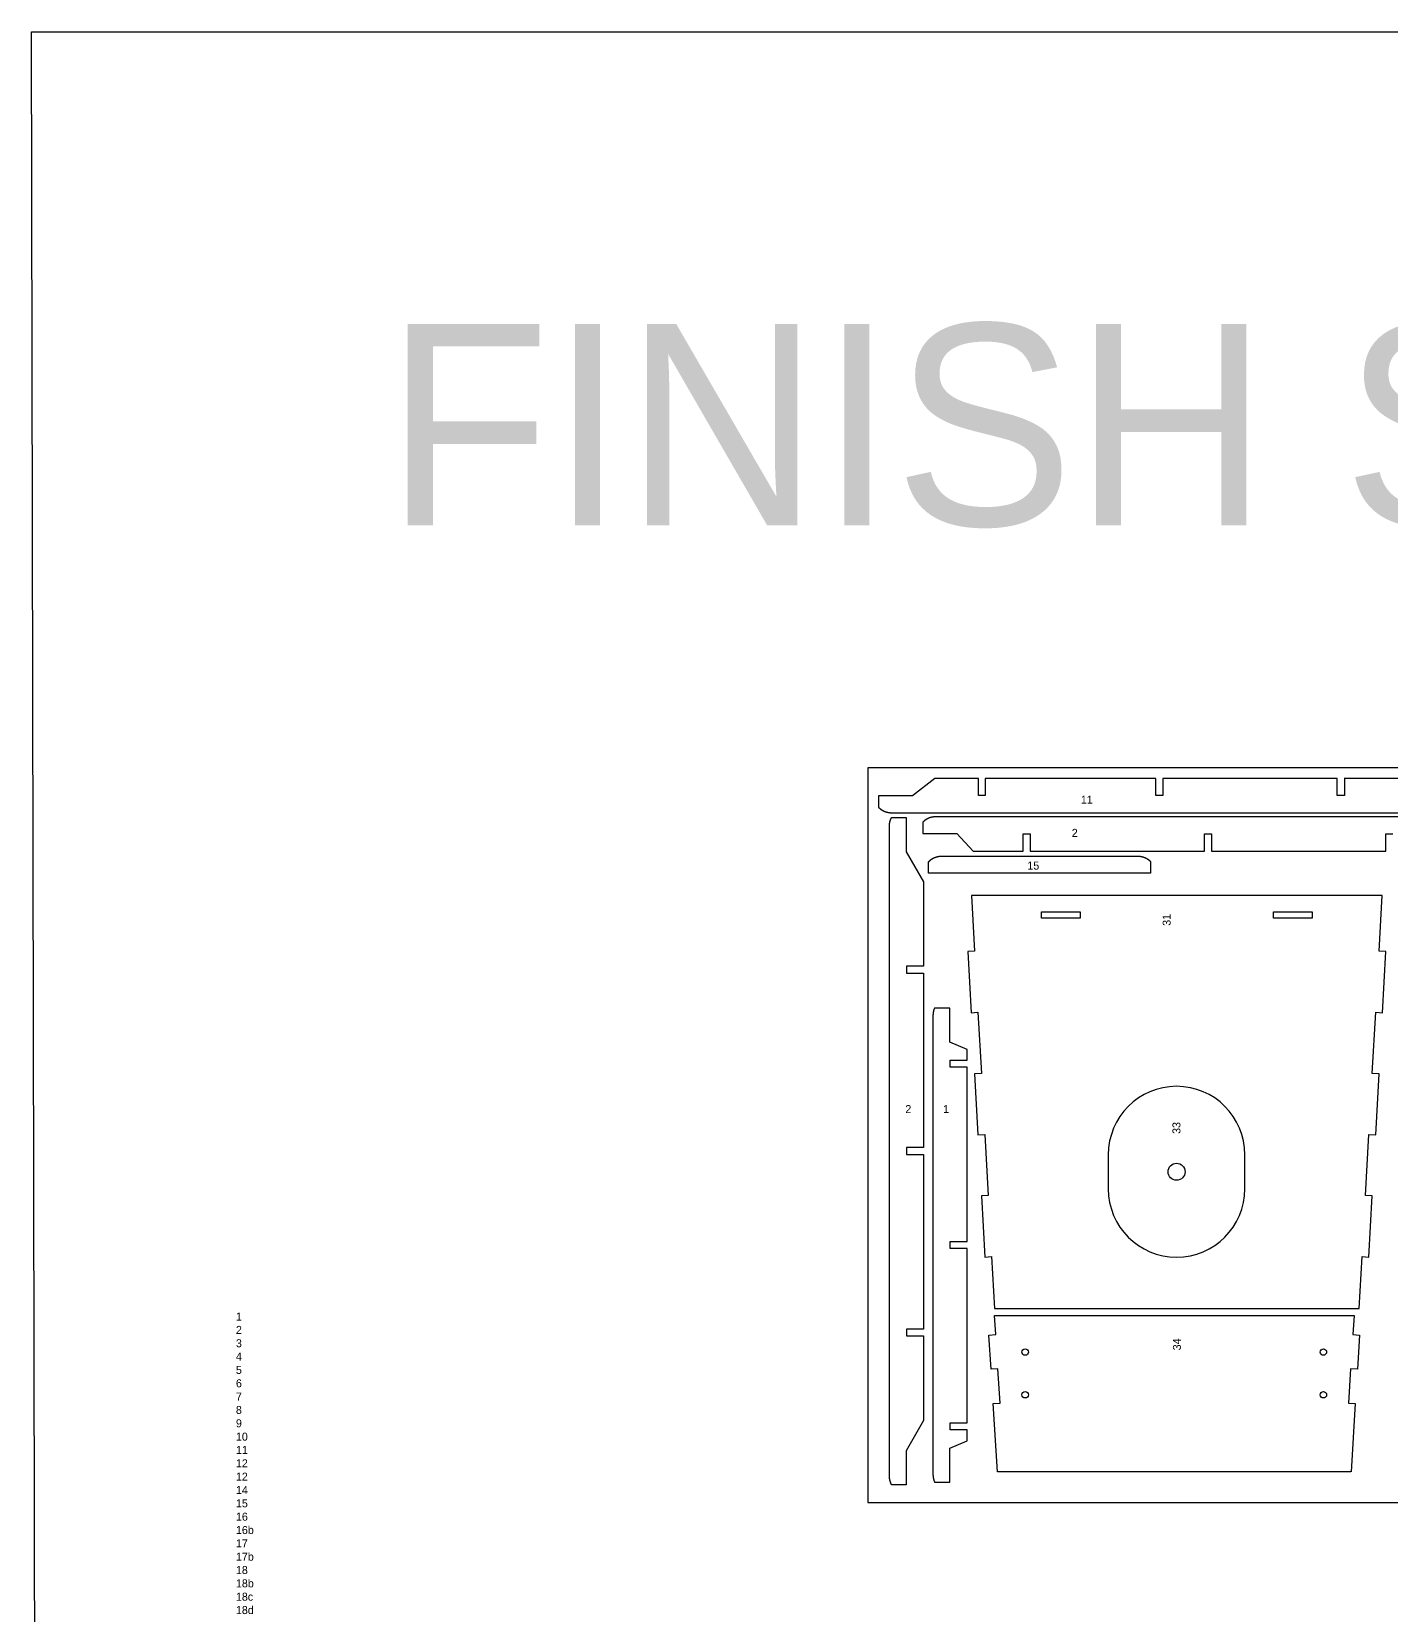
# Model space of a CAD drawing. Header units: inches. Extents: x -955 to -701, y -2062 to -1714.
# Drawn here: x -954.6 to -875, y -1806.4 to -1713.7 of the extents above; entities that cross this region are included whole.
import ezdxf

# ---------------------------------------------------------------- set-up
doc = ezdxf.new("R2010")
doc.units = ezdxf.units.IN
doc.header["$LTSCALE"] = 0.1
doc.header["$MEASUREMENT"] = 0
doc.layers.add('cockpit', color=1, linetype='Continuous', lineweight=20)
doc.layers.add('pic', color=1, linetype='Continuous')

msp = doc.modelspace()

# ---------------------------------------------------------------- linework, layer by layer
at = {"color": 7, "linetype": 'Continuous', "lineweight": 25}
for points in [[(-877.75282, -1757.41386), (-877.75282, -1758.41386), (-878.18246, -1758.41386), (-878.18246, -1757.41386), (-888.3967, -1757.41386), (-888.3967, -1758.41386), (-888.7967, -1758.41386), (-888.7967, -1757.41386), (-898.7967, -1757.41386), (-898.7967, -1758.41386), (-899.1967, -1758.41386), (-899.1967, -1757.41386), (-899.42779, -1757.41386), (-899.65889, -1757.41386), (-899.88998, -1757.41386), (-900.12108, -1757.41386), (-900.35217, -1757.41386), (-900.58327, -1757.41386), (-900.81437, -1757.41386), (-901.04546, -1757.41386), (-901.27656, -1757.41386), (-901.50765, -1757.41386), (-901.73875, -1757.41386), (-903.05103, -1758.43389), (-905.05103, -1758.43389), (-905.05103, -1759.08226), (-905.04877, -1759.08474), (-905.0465, -1759.08721), (-905.04422, -1759.08966), (-905.04193, -1759.09212), (-905.03964, -1759.09456), (-905.03733, -1759.097), (-905.03502, -1759.09943), (-905.03269, -1759.10185), (-905.03036, -1759.10426), (-905.02802, -1759.10667), (-905.02567, -1759.10907), (-905.02331, -1759.11146), (-905.02094, -1759.11384), (-905.01856, -1759.11621), (-905.01617, -1759.11858), (-905.01378, -1759.12094), (-905.01138, -1759.12329), (-905.00896, -1759.12564), (-905.00654, -1759.12797), (-905.00411, -1759.1303), (-905.00168, -1759.13262), (-904.99923, -1759.13493), (-904.99678, -1759.13723), (-904.99431, -1759.13953), (-904.99184, -1759.14182), (-904.98936, -1759.1441), (-904.98688, -1759.14637), (-904.98438, -1759.14863), (-904.98188, -1759.15088), (-904.97937, -1759.15313), (-904.97685, -1759.15537), (-904.97432, -1759.1576), (-904.97178, -1759.15982), (-904.96924, -1759.16203), (-904.96669, -1759.16424), (-904.96413, -1759.16643), (-904.96157, -1759.16862), (-904.95899, -1759.1708), (-904.95641, -1759.17297), (-904.95382, -1759.17513), (-904.95123, -1759.17729), (-904.94862, -1759.17943), (-904.94601, -1759.18157), (-904.94339, -1759.18369), (-904.94077, -1759.18581), (-904.93813, -1759.18792), (-904.93549, -1759.19002), (-904.93285, -1759.19212), (-904.93019, -1759.1942), (-904.92753, -1759.19627), (-904.92486, -1759.19834), (-904.92219, -1759.2004), (-904.91951, -1759.20245), (-904.91682, -1759.20448), (-904.91412, -1759.20651), (-904.91142, -1759.20853), (-904.90871, -1759.21055), (-904.906, -1759.21255), (-904.90327, -1759.21454), (-904.90054, -1759.21653), (-904.89781, -1759.2185), (-904.89507, -1759.22047), (-904.89232, -1759.22243), (-904.88957, -1759.22437), (-904.88681, -1759.22631), (-904.88404, -1759.22824), (-904.88127, -1759.23016), (-904.87849, -1759.23207), (-904.8757, -1759.23397), (-904.87291, -1759.23586), (-904.87011, -1759.23774), (-904.86731, -1759.23961), (-904.8645, -1759.24148), (-904.86169, -1759.24333), (-904.85887, -1759.24517), (-904.85604, -1759.24701), (-904.85321, -1759.24883), (-904.85037, -1759.25064), (-904.84753, -1759.25245), (-904.84468, -1759.25424), (-904.84183, -1759.25603), (-904.83897, -1759.2578), (-904.8361, -1759.25957), (-904.83323, -1759.26132), (-904.83036, -1759.26307), (-904.82748, -1759.26481), (-904.82459, -1759.26653), (-904.8217, -1759.26825), (-904.8188, -1759.26995), (-904.8159, -1759.27165), (-904.813, -1759.27333), (-904.81009, -1759.27501), (-904.80717, -1759.27667), (-904.80425, -1759.27833), (-904.80133, -1759.27997), (-904.7984, -1759.28161), (-904.79546, -1759.28323), (-904.79252, -1759.28485), (-904.78958, -1759.28645), (-904.78663, -1759.28804), (-904.78368, -1759.28963), (-904.78071, -1759.2912), (-904.77775, -1759.29277), (-904.77477, -1759.29432), (-904.77179, -1759.29587), (-904.76881, -1759.2974), (-904.76582, -1759.29893), (-904.76282, -1759.30045), (-904.75982, -1759.30195), (-904.75681, -1759.30345), (-904.7538, -1759.30494), (-904.75078, -1759.30642), (-904.74776, -1759.30789), (-904.74473, -1759.30935), (-904.74169, -1759.3108), (-904.73865, -1759.31224), (-904.73561, -1759.31367), (-904.73256, -1759.31509), (-904.7295, -1759.3165), (-904.72644, -1759.3179), (-904.72337, -1759.31929), (-904.7203, -1759.32067), (-904.71723, -1759.32205), (-904.71415, -1759.32341), (-904.71106, -1759.32476), (-904.70797, -1759.3261), (-904.70488, -1759.32744), (-904.70178, -1759.32876), (-904.69867, -1759.33007), (-904.69556, -1759.33137), (-904.69245, -1759.33267), (-904.68933, -1759.33395), (-904.68621, -1759.33522), (-904.68308, -1759.33649), (-904.67995, -1759.33774), (-904.67682, -1759.33899), (-904.67368, -1759.34022), (-904.67053, -1759.34144), (-904.66739, -1759.34266), (-904.66423, -1759.34386), (-904.66108, -1759.34506), (-904.65792, -1759.34624), (-904.65476, -1759.34741), (-904.65159, -1759.34858), (-904.64842, -1759.34973), (-904.64524, -1759.35088), (-904.64206, -1759.35201), (-904.63888, -1759.35313), (-904.63569, -1759.35425), (-904.6325, -1759.35535), (-904.62931, -1759.35645), (-904.62611, -1759.35753), (-904.62291, -1759.3586), (-904.61971, -1759.35967), (-904.6165, -1759.36072), (-904.61329, -1759.36176), (-904.61008, -1759.3628), (-904.60686, -1759.36382), (-904.60364, -1759.36483), (-904.60042, -1759.36583), (-904.59719, -1759.36683), (-904.59397, -1759.36781), (-904.59073, -1759.36878), (-904.5875, -1759.36974), (-904.58426, -1759.37069), (-904.58102, -1759.37164), (-904.57778, -1759.37257), (-904.57453, -1759.37349), (-904.57128, -1759.3744), (-904.56803, -1759.3753), (-904.56478, -1759.37619), (-904.56153, -1759.37707), (-904.55827, -1759.37794), (-904.55501, -1759.3788), (-904.55174, -1759.37964), (-904.54848, -1759.38048), (-904.54521, -1759.38131), (-904.54194, -1759.38213), (-904.53867, -1759.38293), (-904.5354, -1759.38373), (-904.53212, -1759.38452), (-904.52884, -1759.38529), (-904.52556, -1759.38606), (-904.52228, -1759.38681), (-904.519, -1759.38756), (-904.51571, -1759.38829), (-904.51243, -1759.38902), (-904.50914, -1759.38973), (-904.50585, -1759.39043), (-904.50256, -1759.39112), (-904.49927, -1759.3918), (-904.49597, -1759.39247), (-904.49268, -1759.39314), (-904.48938, -1759.39378), (-904.48608, -1759.39442), (-904.48278, -1759.39505), (-904.47948, -1759.39567), (-904.47618, -1759.39628), (-904.47287, -1759.39687), (-904.46957, -1759.39746), (-904.46626, -1759.39804), (-904.46295, -1759.3986), (-904.45962, -1759.39916), (-904.45627, -1759.39971), (-904.45293, -1759.40025), (-904.44959, -1759.40078), (-904.44624, -1759.4013), (-904.44289, -1759.4018), (-904.43954, -1759.4023), (-904.43619, -1759.40279), (-904.43283, -1759.40326), (-904.42948, -1759.40373), (-904.42612, -1759.40418), (-904.42276, -1759.40463), (-904.4194, -1759.40506), (-904.41604, -1759.40549), (-904.41267, -1759.4059), (-904.40931, -1759.4063), (-904.40594, -1759.40669), (-904.40257, -1759.40708), (-904.3992, -1759.40745), (-904.39583, -1759.40781), (-904.39246, -1759.40816), (-904.38908, -1759.4085), (-904.38571, -1759.40883), (-904.38233, -1759.40915), (-904.37896, -1759.40946), (-904.37558, -1759.40975), (-904.3722, -1759.41004), (-904.36882, -1759.41032), (-904.36544, -1759.41059), (-904.36206, -1759.41084), (-904.35868, -1759.41109), (-904.35529, -1759.41132), (-904.35191, -1759.41155), (-904.34853, -1759.41176), (-904.34514, -1759.41197), (-904.34176, -1759.41216), (-904.33837, -1759.41235), (-904.33499, -1759.41252), (-904.3316, -1759.41268), (-904.32821, -1759.41283), (-904.32483, -1759.41297), (-904.32144, -1759.4131), (-904.31805, -1759.41323), (-904.31467, -1759.41334), (-904.31128, -1759.41343), (-904.30789, -1759.41352), (-904.30451, -1759.4136), (-904.30112, -1759.41367), (-904.29773, -1759.41373), (-904.29435, -1759.41377), (-904.29096, -1759.41381), (-904.28757, -1759.41384), (-904.28419, -1759.41385), (-904.2808, -1759.41386), (-851.68413, -1759.41386)], [(-867.56821, -1757.41386), (-877.78246, -1757.41386)], [(-869.81188, -1759.65537), (-901.6891, -1759.65537), (-901.69245, -1759.65537), (-901.69579, -1759.65539), (-901.69914, -1759.65541), (-901.70249, -1759.65545), (-901.70584, -1759.65549), (-901.70919, -1759.65554), (-901.71254, -1759.65561), (-901.7159, -1759.65568), (-901.71925, -1759.65577), (-901.7226, -1759.65586), (-901.72595, -1759.65596), (-901.7293, -1759.65608), (-901.73265, -1759.6562), (-901.736, -1759.65633), (-901.73935, -1759.65648), (-901.7427, -1759.65663), (-901.74605, -1759.65679), (-901.74939, -1759.65696), (-901.75274, -1759.65715), (-901.75609, -1759.65734), (-901.75944, -1759.65754), (-901.76278, -1759.65775), (-901.76613, -1759.65797), (-901.76948, -1759.65821), (-901.77282, -1759.65845), (-901.77617, -1759.6587), (-901.77951, -1759.65896), (-901.78285, -1759.65923), (-901.78619, -1759.65951), (-901.78953, -1759.65981), (-901.79287, -1759.66011), (-901.79621, -1759.66042), (-901.79955, -1759.66074), (-901.80289, -1759.66107), (-901.80622, -1759.66141), (-901.80956, -1759.66176), (-901.81289, -1759.66212), (-901.81622, -1759.66249), (-901.81956, -1759.66287), (-901.82288, -1759.66326), (-901.82621, -1759.66366), (-901.82954, -1759.66407), (-901.83286, -1759.66449), (-901.83619, -1759.66492), (-901.83951, -1759.66536), (-901.84283, -1759.66581), (-901.84615, -1759.66627), (-901.84947, -1759.66674), (-901.85278, -1759.66722), (-901.8561, -1759.66771), (-901.85941, -1759.66821), (-901.86106, -1759.66846), (-901.86271, -1759.66872), (-901.86599, -1759.66923), (-901.86927, -1759.66976), (-901.87254, -1759.67029), (-901.87582, -1759.67084), (-901.87909, -1759.67139), (-901.88237, -1759.67196), (-901.88564, -1759.67253), (-901.88891, -1759.67312), (-901.89218, -1759.67371), (-901.89545, -1759.67432), (-901.89872, -1759.67493), (-901.90199, -1759.67556), (-901.90526, -1759.67619), (-901.90852, -1759.67684), (-901.91179, -1759.6775), (-901.91505, -1759.67816), (-901.91831, -1759.67884), (-901.92157, -1759.67952), (-901.92482, -1759.68022), (-901.92808, -1759.68092), (-901.93133, -1759.68164), (-901.93459, -1759.68236), (-901.93784, -1759.6831), (-901.94109, -1759.68385), (-901.94433, -1759.6846), (-901.94758, -1759.68537), (-901.95082, -1759.68614), (-901.95406, -1759.68693), (-901.9573, -1759.68772), (-901.96054, -1759.68853), (-901.96377, -1759.68934), (-901.96701, -1759.69017), (-901.97024, -1759.691), (-901.97346, -1759.69185), (-901.97669, -1759.6927), (-901.97991, -1759.69356), (-901.98313, -1759.69444), (-901.98635, -1759.69532), (-901.98957, -1759.69622), (-901.99278, -1759.69712), (-901.99599, -1759.69803), (-901.9992, -1759.69896), (-902.00241, -1759.69989), (-902.00561, -1759.70083), (-902.00881, -1759.70178), (-902.01201, -1759.70275), (-902.0152, -1759.70372), (-902.01839, -1759.7047), (-902.02158, -1759.70569), (-902.02476, -1759.70669), (-902.02794, -1759.70771), (-902.03112, -1759.70873), (-902.0343, -1759.70976), (-902.03747, -1759.7108), (-902.04064, -1759.71185), (-902.04381, -1759.71291), (-902.04697, -1759.71398), (-902.05013, -1759.71506), (-902.05328, -1759.71615), (-902.05643, -1759.71725), (-902.05958, -1759.71835), (-902.06273, -1759.71947), (-902.06587, -1759.7206), (-902.069, -1759.72174), (-902.07214, -1759.72288), (-902.07527, -1759.72404), (-902.07839, -1759.72521), (-902.08151, -1759.72638), (-902.08463, -1759.72757), (-902.08775, -1759.72876), (-902.09086, -1759.72997), (-902.09396, -1759.73118), (-902.09706, -1759.73241), (-902.10016, -1759.73364), (-902.10325, -1759.73488), (-902.10634, -1759.73614), (-902.10943, -1759.7374), (-902.11251, -1759.73867), (-902.11558, -1759.73995), (-902.11865, -1759.74124), (-902.12172, -1759.74255), (-902.12478, -1759.74386), (-902.12784, -1759.74517), (-902.13089, -1759.7465), (-902.13394, -1759.74784), (-902.13698, -1759.74919), (-902.14002, -1759.75055), (-902.14305, -1759.75192), (-902.14608, -1759.75329), (-902.1491, -1759.75468), (-902.15212, -1759.75607), (-902.15514, -1759.75748), (-902.15814, -1759.75889), (-902.16115, -1759.76032), (-902.16415, -1759.76175), (-902.16714, -1759.76319), (-902.17013, -1759.76465), (-902.17311, -1759.76611), (-902.17608, -1759.76758), (-902.17905, -1759.76906), (-902.18202, -1759.77055), (-902.18498, -1759.77205), (-902.18793, -1759.77355), (-902.19088, -1759.77507), (-902.19382, -1759.7766), (-902.19676, -1759.77814), (-902.19969, -1759.77968), (-902.20262, -1759.78124), (-902.20555, -1759.78281), (-902.20847, -1759.78439), (-902.21138, -1759.78597), (-902.2143, -1759.78757), (-902.2172, -1759.78918), (-902.22011, -1759.7908), (-902.22301, -1759.79242), (-902.2259, -1759.79406), (-902.22879, -1759.79571), (-902.23167, -1759.79737), (-902.23455, -1759.79903), (-902.23742, -1759.80071), (-902.24029, -1759.8024), (-902.24316, -1759.80409), (-902.24602, -1759.8058), (-902.24887, -1759.80751), (-902.25172, -1759.80924), (-902.25456, -1759.81097), (-902.2574, -1759.81272), (-902.26023, -1759.81447), (-902.26306, -1759.81623), (-902.26588, -1759.81801), (-902.2687, -1759.81979), (-902.27151, -1759.82158), (-902.27431, -1759.82338), (-902.27711, -1759.82519), (-902.27991, -1759.82701), (-902.2827, -1759.82884), (-902.28548, -1759.83068), (-902.28825, -1759.83253), (-902.29103, -1759.83439), (-902.29379, -1759.83625), (-902.29655, -1759.83813), (-902.2993, -1759.84002), (-902.30205, -1759.84191), (-902.30479, -1759.84381), (-902.30752, -1759.84573), (-902.31025, -1759.84765), (-902.31297, -1759.84958), (-902.31569, -1759.85152), (-902.3184, -1759.85347), (-902.3211, -1759.85542), (-902.3238, -1759.85739), (-902.32649, -1759.85937), (-902.32917, -1759.86135), (-902.33184, -1759.86334), (-902.33451, -1759.86535), (-902.33718, -1759.86736), (-902.33983, -1759.86938), (-902.34248, -1759.87141), (-902.34512, -1759.87344), (-902.34776, -1759.87549), (-902.35039, -1759.87754), (-902.35301, -1759.87961), (-902.35562, -1759.88168), (-902.35823, -1759.88376), (-902.36083, -1759.88585), (-902.36342, -1759.88795), (-902.36601, -1759.89005), (-902.36859, -1759.89217), (-902.37116, -1759.89429), (-902.37372, -1759.89642), (-902.37628, -1759.89857), (-902.37882, -1759.90071), (-902.38136, -1759.90287), (-902.3839, -1759.90504), (-902.38642, -1759.90721), (-902.38894, -1759.90939), (-902.39145, -1759.91158), (-902.39395, -1759.91378), (-902.39644, -1759.91599), (-902.39893, -1759.9182), (-902.40141, -1759.92043), (-902.40388, -1759.92266), (-902.40634, -1759.9249), (-902.40879, -1759.92715), (-902.41124, -1759.9294), (-902.41367, -1759.93167), (-902.4161, -1759.93394), (-902.41852, -1759.93622), (-902.42093, -1759.93851), (-902.42334, -1759.9408), (-902.42573, -1759.94311), (-902.42812, -1759.94542), (-902.43049, -1759.94774), (-902.43286, -1759.95006), (-902.43522, -1759.9524), (-902.43757, -1759.95474), (-902.43992, -1759.95709), (-902.44225, -1759.95945), (-902.44458, -1759.96182), (-902.44689, -1759.96419), (-902.4492, -1759.96657), (-902.4515, -1759.96896), (-902.45378, -1759.97136), (-902.45606, -1759.97376), (-902.45606, -1760.6353), (-900.45606, -1760.6353), (-899.49875, -1761.65537), (-896.56472, -1761.65537), (-896.56472, -1760.65537), (-896.16472, -1760.65537), (-896.16472, -1761.65537), (-885.95048, -1761.65537), (-885.95048, -1760.65537), (-885.55048, -1760.65537), (-885.55048, -1761.65537), (-875.33624, -1761.65537), (-875.33624, -1760.65537), (-874.93624, -1760.65537)], [(-901.76641, -1770.84447), (-901.76787, -1770.84785), (-901.76931, -1770.85124), (-901.77074, -1770.85463), (-901.77216, -1770.85803), (-901.77357, -1770.86143), (-901.77497, -1770.86484), (-901.77635, -1770.86825), (-901.77772, -1770.87168), (-901.77908, -1770.8751), (-901.78043, -1770.87853), (-901.78176, -1770.88197), (-901.78309, -1770.88542), (-901.7844, -1770.88886), (-901.78569, -1770.89232), (-901.78698, -1770.89578), (-901.78825, -1770.89924), (-901.78951, -1770.90271), (-901.79076, -1770.90619), (-901.79199, -1770.90967), (-901.79322, -1770.91315), (-901.79443, -1770.91664), (-901.79563, -1770.92014), (-901.79681, -1770.92364), (-901.79799, -1770.92714), (-901.79915, -1770.93065), (-901.8003, -1770.93416), (-901.80144, -1770.93768), (-901.80256, -1770.9412), (-901.80367, -1770.94473), (-901.80478, -1770.94826), (-901.80586, -1770.95179), (-901.80694, -1770.95533), (-901.808, -1770.95888), (-901.80906, -1770.96242), (-901.81009, -1770.96598), (-901.81112, -1770.96953), (-901.81214, -1770.97309), (-901.81314, -1770.97665), (-901.81413, -1770.98022), (-901.81511, -1770.98379), (-901.81607, -1770.98736), (-901.81703, -1770.99094), (-901.81797, -1770.99452), (-901.8189, -1770.9981), (-901.81982, -1771.00169), (-901.82072, -1771.00528), (-901.82162, -1771.00887), (-901.8225, -1771.01247), (-901.82337, -1771.01606), (-901.82422, -1771.01967), (-901.82507, -1771.02327), (-901.8259, -1771.02688), (-901.82672, -1771.03049), (-901.82753, -1771.0341), (-901.82832, -1771.03772), (-901.82911, -1771.04133), (-901.82988, -1771.04495), (-901.83064, -1771.04858), (-901.83138, -1771.0522), (-901.83212, -1771.05583), (-901.83284, -1771.05946), (-901.83355, -1771.06309), (-901.83425, -1771.06672), (-901.83494, -1771.07036), (-901.83561, -1771.07399), (-901.83628, -1771.07763), (-901.83693, -1771.08127), (-901.83757, -1771.08491), (-901.83819, -1771.08856), (-901.83881, -1771.0922), (-901.83941, -1771.09585), (-901.84, -1771.0995), (-901.84058, -1771.10315), (-901.84114, -1771.1068), (-901.8417, -1771.11045), (-901.84224, -1771.1141), (-901.84277, -1771.11775), (-901.84329, -1771.12141), (-901.8438, -1771.12507), (-901.84429, -1771.12872), (-901.84477, -1771.13238), (-901.84524, -1771.13604), (-901.8457, -1771.1397), (-901.84615, -1771.14335), (-901.84658, -1771.14701), (-901.847, -1771.15067), (-901.84741, -1771.15434), (-901.84781, -1771.158), (-901.8482, -1771.16166), (-901.84857, -1771.16532), (-901.84893, -1771.16898), (-901.84928, -1771.17264), (-901.84962, -1771.1763), (-901.84995, -1771.17996), (-901.85027, -1771.18367), (-901.85057, -1771.18738), (-901.85087, -1771.19109), (-901.85115, -1771.1948), (-901.85142, -1771.19852), (-901.85168, -1771.20223), (-901.85193, -1771.20595), (-901.85217, -1771.20966), (-901.85239, -1771.21338), (-901.8526, -1771.2171), (-901.85281, -1771.22082), (-901.853, -1771.22454), (-901.85317, -1771.22826), (-901.85334, -1771.23198), (-901.8535, -1771.2357), (-901.85364, -1771.23943), (-901.85377, -1771.24315), (-901.85389, -1771.24687), (-901.854, -1771.2506), (-901.8541, -1771.25432), (-901.85418, -1771.25804), (-901.85426, -1771.26177), (-901.85432, -1771.26549), (-901.85437, -1771.26921), (-901.85441, -1771.27294), (-901.85444, -1771.27666), (-901.85446, -1771.28038), (-901.85446, -1771.28411), (-901.85446, -1798.13319), (-901.85445, -1798.13692), (-901.85444, -1798.14064), (-901.85441, -1798.14436), (-901.85437, -1798.14809), (-901.85432, -1798.15181), (-901.85425, -1798.15554), (-901.85418, -1798.15926), (-901.85409, -1798.16298), (-901.854, -1798.16671), (-901.85389, -1798.17043), (-901.85377, -1798.17415), (-901.85364, -1798.17787), (-901.85349, -1798.1816), (-901.85334, -1798.18532), (-901.85317, -1798.18904), (-901.85299, -1798.19276), (-901.8528, -1798.19648), (-901.8526, -1798.2002), (-901.85239, -1798.20392), (-901.85216, -1798.20764), (-901.85193, -1798.21135), (-901.85168, -1798.21507), (-901.85142, -1798.21879), (-901.85115, -1798.2225), (-901.85086, -1798.22621), (-901.85057, -1798.22993), (-901.85026, -1798.23364), (-901.84994, -1798.23734), (-901.84961, -1798.241), (-901.84928, -1798.24466), (-901.84893, -1798.24832), (-901.84856, -1798.25198), (-901.84819, -1798.25564), (-901.8478, -1798.25931), (-901.8474, -1798.26297), (-901.84699, -1798.26663), (-901.84657, -1798.27029), (-901.84614, -1798.27395), (-901.84569, -1798.2776), (-901.84523, -1798.28126), (-901.84476, -1798.28492), (-901.84428, -1798.28858), (-901.84379, -1798.29224), (-901.84328, -1798.29589), (-901.84276, -1798.29955), (-901.84223, -1798.3032), (-901.84169, -1798.30685), (-901.84113, -1798.3105), (-901.84057, -1798.31415), (-901.83999, -1798.3178), (-901.8394, -1798.32145), (-901.8388, -1798.3251), (-901.83818, -1798.32874), (-901.83756, -1798.33239), (-901.83692, -1798.33603), (-901.83627, -1798.33967), (-901.8356, -1798.34331), (-901.83493, -1798.34694), (-901.83424, -1798.35058), (-901.83354, -1798.35421), (-901.83283, -1798.35784), (-901.83211, -1798.36147), (-901.83137, -1798.3651), (-901.83062, -1798.36872), (-901.82986, -1798.37235), (-901.82909, -1798.37597), (-901.82831, -1798.37958), (-901.82751, -1798.3832), (-901.8267, -1798.38681), (-901.82588, -1798.39042), (-901.82505, -1798.39403), (-901.82421, -1798.39763), (-901.82335, -1798.40124), (-901.82248, -1798.40483), (-901.8216, -1798.40843), (-901.82071, -1798.41202), (-901.8198, -1798.41561), (-901.81888, -1798.4192), (-901.81795, -1798.42278), (-901.81701, -1798.42636), (-901.81606, -1798.42994), (-901.81509, -1798.43351), (-901.81411, -1798.43708), (-901.81312, -1798.44065), (-901.81212, -1798.44421), (-901.8111, -1798.44777), (-901.81008, -1798.45132), (-901.80904, -1798.45487), (-901.80799, -1798.45842), (-901.80692, -1798.46196), (-901.80584, -1798.4655), (-901.80476, -1798.46904), (-901.80366, -1798.47257), (-901.80254, -1798.4761), (-901.80142, -1798.47962), (-901.80028, -1798.48314), (-901.79913, -1798.48665), (-901.79797, -1798.49016), (-901.79679, -1798.49366), (-901.79561, -1798.49716), (-901.79441, -1798.50066), (-901.7932, -1798.50415), (-901.79197, -1798.50763), (-901.79074, -1798.51111), (-901.78949, -1798.51458), (-901.78823, -1798.51805), (-901.78696, -1798.52152), (-901.78567, -1798.52498), (-901.78437, -1798.52843), (-901.78306, -1798.53188), (-901.78174, -1798.53533), (-901.78041, -1798.53876), (-901.77906, -1798.5422), (-901.7777, -1798.54562), (-901.77633, -1798.54904), (-901.77495, -1798.55246), (-901.77355, -1798.55587), (-901.77214, -1798.55927), (-901.77072, -1798.56267), (-901.76929, -1798.56606), (-901.76784, -1798.56944), (-901.76638, -1798.57282), (-901.76491, -1798.5762), (-901.76343, -1798.57956), (-901.76193, -1798.58292), (-901.76043, -1798.58628), (-901.75891, -1798.58962), (-901.75737, -1798.59296), (-900.87531, -1798.59296), (-900.87531, -1796.59296), (-899.85446, -1796.16642), (-899.85446, -1795.52286), (-900.85446, -1795.52286), (-900.85446, -1795.12286), (-899.85446, -1795.12286), (-899.85446, -1784.90862), (-900.85446, -1784.90862), (-900.85446, -1784.50862), (-899.85446, -1784.50862), (-899.85446, -1774.29438), (-900.85446, -1774.29438), (-900.85446, -1773.89438), (-899.85446, -1773.89438), (-899.85446, -1773.27083), (-900.87531, -1772.84429), (-900.87531, -1770.84429), (-901.76631, -1770.84429)], [(-877.38866, -1797.97578), (-898.07475, -1797.97578), (-898.32546, -1793.99084), (-897.9263, -1793.96573), (-898.05244, -1791.96071), (-898.4516, -1791.98582), (-898.57774, -1789.9808), (-898.17858, -1789.95568), (-898.24935, -1788.83084), (-877.20235, -1788.83084), (-877.27311, -1789.95568), (-876.87395, -1789.9808), (-877.00009, -1791.98582), (-877.39926, -1791.96071), (-877.5254, -1793.96573), (-877.12624, -1793.99084), (-877.37699, -1797.97651)]]:
    msp.add_lwpolyline(points, dxfattribs=at)
for points in [[(-902.40357, -1790.02859), (-902.40357, -1790.47893), (-902.40357, -1790.92927), (-902.40357, -1791.37962), (-902.40357, -1791.82996), (-902.40357, -1792.2803), (-902.40357, -1792.73065), (-902.40357, -1793.18099), (-902.40357, -1793.63133), (-902.40357, -1794.08168), (-902.40357, -1794.53202), (-902.40357, -1794.98236), (-903.4241, -1796.74997), (-903.4241, -1798.74997), (-904.26733, -1798.74997), (-904.26945, -1798.74628), (-904.27155, -1798.74257), (-904.27364, -1798.73886), (-904.27571, -1798.73513), (-904.27777, -1798.73139), (-904.2798, -1798.72765), (-904.28182, -1798.72389), (-904.28383, -1798.72012), (-904.28582, -1798.71634), (-904.28779, -1798.71256), (-904.28975, -1798.70876), (-904.29169, -1798.70495), (-904.29361, -1798.70114), (-904.29552, -1798.69731), (-904.29741, -1798.69348), (-904.29929, -1798.68964), (-904.30114, -1798.68578), (-904.30299, -1798.68192), (-904.30481, -1798.67805), (-904.30662, -1798.67417), (-904.30841, -1798.67029), (-904.31019, -1798.66639), (-904.31195, -1798.66249), (-904.31369, -1798.65857), (-904.31542, -1798.65465), (-904.31713, -1798.65073), (-904.31882, -1798.64679), (-904.3205, -1798.64285), (-904.32216, -1798.63889), (-904.32381, -1798.63493), (-904.32543, -1798.63097), (-904.32705, -1798.62699), (-904.32864, -1798.62301), (-904.33022, -1798.61903), (-904.33178, -1798.61503), (-904.33332, -1798.61103), (-904.33485, -1798.60702), (-904.33636, -1798.60301), (-904.33786, -1798.59899), (-904.33934, -1798.59496), (-904.3408, -1798.59092), (-904.34224, -1798.58688), (-904.34367, -1798.58284), (-904.34508, -1798.57878), (-904.34647, -1798.57473), (-904.34785, -1798.57066), (-904.34921, -1798.56659), (-904.35056, -1798.56252), (-904.35188, -1798.55844), (-904.35319, -1798.55435), (-904.35449, -1798.55026), (-904.35576, -1798.54617), (-904.35702, -1798.54207), (-904.35826, -1798.53796), (-904.35949, -1798.53386), (-904.3607, -1798.52974), (-904.36189, -1798.52562), (-904.36307, -1798.5215), (-904.36422, -1798.51737), (-904.36536, -1798.51324), (-904.36649, -1798.50911), (-904.3676, -1798.50497), (-904.36869, -1798.50083), (-904.36976, -1798.49668), (-904.37081, -1798.49253), (-904.37185, -1798.48838), (-904.37287, -1798.48422), (-904.37388, -1798.48006), (-904.37487, -1798.4759), (-904.37584, -1798.47173), (-904.37679, -1798.46757), (-904.37773, -1798.46339), (-904.37864, -1798.45922), (-904.37955, -1798.45505), (-904.38043, -1798.45087), (-904.3813, -1798.44669), (-904.38215, -1798.4425), (-904.38298, -1798.43832), (-904.3838, -1798.43413), (-904.38459, -1798.42994), (-904.38537, -1798.42575), (-904.38614, -1798.42156), (-904.38651, -1798.41947), (-904.3867, -1798.41842), (-904.38689, -1798.41736), (-904.38762, -1798.41312), (-904.38834, -1798.40887), (-904.38905, -1798.40463), (-904.38973, -1798.40037), (-904.3904, -1798.39612), (-904.39106, -1798.39186), (-904.39169, -1798.3876), (-904.39231, -1798.38334), (-904.39292, -1798.37907), (-904.3935, -1798.3748), (-904.39407, -1798.37053), (-904.39462, -1798.36625), (-904.39516, -1798.36198), (-904.39568, -1798.3577), (-904.39618, -1798.35341), (-904.39667, -1798.34913), (-904.39714, -1798.34484), (-904.39759, -1798.34056), (-904.39803, -1798.33627), (-904.39845, -1798.33197), (-904.39885, -1798.32768), (-904.39923, -1798.32339), (-904.3996, -1798.31909), (-904.39996, -1798.31479), (-904.40029, -1798.31049), (-904.40061, -1798.30619), (-904.40092, -1798.30189), (-904.4012, -1798.29759), (-904.40147, -1798.29328), (-904.40173, -1798.28898), (-904.40197, -1798.28467), (-904.40219, -1798.28037), (-904.40239, -1798.27606), (-904.40258, -1798.27176), (-904.40275, -1798.26745), (-904.40291, -1798.26314), (-904.40305, -1798.25884), (-904.40317, -1798.25453), (-904.40327, -1798.25022), (-904.40336, -1798.24591), (-904.40344, -1798.24161), (-904.40349, -1798.2373), (-904.40353, -1798.233), (-904.40356, -1798.22869), (-904.40357, -1798.22439), (-904.40357, -1760.20435), (-904.40356, -1760.20022), (-904.40354, -1760.19609), (-904.4035, -1760.19196), (-904.40345, -1760.18783), (-904.40338, -1760.1837), (-904.4033, -1760.17957), (-904.4032, -1760.17544), (-904.40309, -1760.17131), (-904.40296, -1760.16718), (-904.40282, -1760.16305), (-904.40266, -1760.15892), (-904.40249, -1760.15479), (-904.4023, -1760.15066), (-904.4021, -1760.14653), (-904.40188, -1760.1424), (-904.40164, -1760.13827), (-904.4014, -1760.13414), (-904.40113, -1760.13002), (-904.40085, -1760.12589), (-904.40056, -1760.12177), (-904.40025, -1760.11765), (-904.39993, -1760.11352), (-904.39959, -1760.1094), (-904.39923, -1760.10529), (-904.39886, -1760.10117), (-904.39848, -1760.09705), (-904.39808, -1760.09294), (-904.39766, -1760.08882), (-904.39723, -1760.08471), (-904.39678, -1760.0806), (-904.39632, -1760.0765), (-904.39584, -1760.07239), (-904.39535, -1760.06829), (-904.39484, -1760.06419), (-904.39432, -1760.06009), (-904.39378, -1760.05599), (-904.39323, -1760.0519), (-904.39266, -1760.04781), (-904.39207, -1760.04372), (-904.39147, -1760.03964), (-904.39086, -1760.03555), (-904.39055, -1760.03352), (-904.39023, -1760.03151), (-904.38959, -1760.02747), (-904.38894, -1760.02344), (-904.38827, -1760.01941), (-904.38758, -1760.01538), (-904.38688, -1760.01135), (-904.38616, -1760.00733), (-904.38542, -1760.0033), (-904.38467, -1759.99928), (-904.38391, -1759.99526), (-904.38313, -1759.99124), (-904.38233, -1759.98722), (-904.38152, -1759.98321), (-904.38069, -1759.97919), (-904.37984, -1759.97518), (-904.37898, -1759.97117), (-904.37811, -1759.96717), (-904.37722, -1759.96316), (-904.37631, -1759.95916), (-904.37539, -1759.95516), (-904.37445, -1759.95117), (-904.3735, -1759.94717), (-904.37253, -1759.94318), (-904.37154, -1759.9392), (-904.37054, -1759.93521), (-904.36953, -1759.93123), (-904.3685, -1759.92726), (-904.36745, -1759.92329), (-904.36639, -1759.91932), (-904.36531, -1759.91535), (-904.36421, -1759.91139), (-904.36311, -1759.90743), (-904.36198, -1759.90348), (-904.36084, -1759.89953), (-904.35969, -1759.89558), (-904.35851, -1759.89164), (-904.35733, -1759.8877), (-904.35613, -1759.88377), (-904.35491, -1759.87984), (-904.35368, -1759.87592), (-904.35243, -1759.872), (-904.35117, -1759.86809), (-904.34989, -1759.86418), (-904.34859, -1759.86028), (-904.34728, -1759.85638), (-904.34596, -1759.85249), (-904.34462, -1759.8486), (-904.34326, -1759.84472), (-904.34189, -1759.84085), (-904.3405, -1759.83698), (-904.3391, -1759.83311), (-904.33769, -1759.82925), (-904.33625, -1759.8254), (-904.33481, -1759.82156), (-904.33334, -1759.81772), (-904.33187, -1759.81388), (-904.33037, -1759.81006), (-904.32886, -1759.80624), (-904.32734, -1759.80242), (-904.3258, -1759.79862), (-904.32425, -1759.79481), (-904.32268, -1759.79102), (-904.32109, -1759.78724), (-904.31949, -1759.78346), (-904.31788, -1759.77968), (-904.31625, -1759.77592), (-904.3146, -1759.77216), (-904.31294, -1759.76841), (-904.31127, -1759.76467), (-904.30958, -1759.76094), (-904.30787, -1759.75721), (-904.30615, -1759.75349), (-904.30441, -1759.74978), (-904.30266, -1759.74608), (-904.3009, -1759.74238), (-904.29912, -1759.7387), (-904.29732, -1759.73502), (-904.29551, -1759.73135), (-904.29368, -1759.72769), (-904.29184, -1759.72404), (-904.28998, -1759.7204), (-904.28811, -1759.71676), (-904.28623, -1759.71314), (-904.28433, -1759.70952), (-904.28241, -1759.70591), (-904.28048, -1759.70232), (-904.27853, -1759.69873), (-903.4241, -1759.69873), (-903.4241, -1761.69873), (-902.40357, -1763.46634), (-902.40357, -1768.40011), (-903.40357, -1768.40011), (-903.40357, -1768.80011), (-902.40357, -1768.80011), (-902.40357, -1779.01435), (-903.40357, -1779.01435), (-903.40357, -1779.41435), (-902.40357, -1779.41435), (-902.40357, -1789.62859), (-903.40357, -1789.62859), (-903.40357, -1790.02859)], [(-901.35653, -1761.95626), (-889.85445, -1761.95626), (-889.85122, -1761.95627), (-889.84799, -1761.95628), (-889.84476, -1761.95631), (-889.84153, -1761.95634), (-889.8383, -1761.95639), (-889.83507, -1761.95644), (-889.83184, -1761.9565), (-889.82861, -1761.95658), (-889.82538, -1761.95666), (-889.82214, -1761.95676), (-889.81891, -1761.95686), (-889.81568, -1761.95698), (-889.81244, -1761.9571), (-889.80921, -1761.95723), (-889.80598, -1761.95738), (-889.80274, -1761.95753), (-889.79951, -1761.9577), (-889.79627, -1761.95787), (-889.79304, -1761.95805), (-889.7898, -1761.95825), (-889.78657, -1761.95845), (-889.78333, -1761.95866), (-889.7801, -1761.95889), (-889.77687, -1761.95912), (-889.77363, -1761.95936), (-889.7704, -1761.95961), (-889.76717, -1761.95988), (-889.76393, -1761.96015), (-889.7607, -1761.96043), (-889.75747, -1761.96072), (-889.75424, -1761.96103), (-889.75101, -1761.96134), (-889.74778, -1761.96166), (-889.74455, -1761.96199), (-889.74132, -1761.96233), (-889.73809, -1761.96269), (-889.73487, -1761.96305), (-889.73164, -1761.96342), (-889.72842, -1761.9638), (-889.72519, -1761.96419), (-889.72197, -1761.96459), (-889.71875, -1761.965), (-889.71553, -1761.96542), (-889.71231, -1761.96585), (-889.70909, -1761.96629), (-889.70587, -1761.96674), (-889.70265, -1761.9672), (-889.69944, -1761.96767), (-889.69623, -1761.96815), (-889.69301, -1761.96864), (-889.6898, -1761.96914), (-889.68659, -1761.96965), (-889.68339, -1761.97017), (-889.68018, -1761.9707), (-889.67698, -1761.97124), (-889.67378, -1761.97178), (-889.67057, -1761.97234), (-889.66738, -1761.97291), (-889.66418, -1761.97349), (-889.66098, -1761.97407), (-889.65779, -1761.97467), (-889.6546, -1761.97528), (-889.65141, -1761.9759), (-889.64822, -1761.97652), (-889.64504, -1761.97716), (-889.64186, -1761.97781), (-889.63868, -1761.97846), (-889.6355, -1761.97913), (-889.63232, -1761.9798), (-889.62915, -1761.98049), (-889.62598, -1761.98118), (-889.62281, -1761.98189), (-889.61964, -1761.9826), (-889.61648, -1761.98333), (-889.61332, -1761.98406), (-889.61016, -1761.98481), (-889.60701, -1761.98556), (-889.60385, -1761.98632), (-889.6007, -1761.9871), (-889.59756, -1761.98788), (-889.59441, -1761.98867), (-889.59127, -1761.98948), (-889.58813, -1761.99029), (-889.585, -1761.99111), (-889.58186, -1761.99194), (-889.57873, -1761.99279), (-889.57561, -1761.99364), (-889.57249, -1761.9945), (-889.56937, -1761.99537), (-889.56625, -1761.99625), (-889.56314, -1761.99714), (-889.56003, -1761.99804), (-889.55692, -1761.99895), (-889.55382, -1761.99987), (-889.55072, -1762.0008), (-889.54762, -1762.00174), (-889.54453, -1762.00269), (-889.54144, -1762.00365), (-889.53836, -1762.00461), (-889.53528, -1762.00559), (-889.5322, -1762.00658), (-889.52913, -1762.00758), (-889.52606, -1762.00858), (-889.52299, -1762.0096), (-889.51993, -1762.01063), (-889.51688, -1762.01166), (-889.51382, -1762.01271), (-889.51078, -1762.01376), (-889.50773, -1762.01483), (-889.50469, -1762.0159), (-889.50166, -1762.01699), (-889.49862, -1762.01809), (-889.49559, -1762.01919), (-889.49256, -1762.02031), (-889.48953, -1762.02143), (-889.48651, -1762.02257), (-889.48349, -1762.02372), (-889.48047, -1762.02487), (-889.47746, -1762.02604), (-889.47445, -1762.02722), (-889.47144, -1762.0284), (-889.46843, -1762.0296), (-889.46543, -1762.03081), (-889.46243, -1762.03202), (-889.45944, -1762.03325), (-889.45645, -1762.03449), (-889.45346, -1762.03573), (-889.45048, -1762.03699), (-889.44749, -1762.03826), (-889.44452, -1762.03953), (-889.44154, -1762.04082), (-889.43857, -1762.04211), (-889.43561, -1762.04342), (-889.43264, -1762.04474), (-889.42969, -1762.04606), (-889.42673, -1762.0474), (-889.42378, -1762.04874), (-889.42083, -1762.0501), (-889.41789, -1762.05146), (-889.41495, -1762.05283), (-889.41202, -1762.05422), (-889.40909, -1762.05561), (-889.40616, -1762.05701), (-889.40324, -1762.05843), (-889.40032, -1762.05985), (-889.39741, -1762.06128), (-889.3945, -1762.06272), (-889.39159, -1762.06417), (-889.38869, -1762.06563), (-889.3858, -1762.0671), (-889.38291, -1762.06858), (-889.38002, -1762.07007), (-889.37714, -1762.07157), (-889.37427, -1762.07307), (-889.37139, -1762.07459), (-889.36853, -1762.07612), (-889.36566, -1762.07765), (-889.36281, -1762.0792), (-889.35996, -1762.08075), (-889.35711, -1762.08231), (-889.35427, -1762.08389), (-889.35143, -1762.08547), (-889.3486, -1762.08706), (-889.34577, -1762.08866), (-889.34295, -1762.09027), (-889.34014, -1762.09189), (-889.33733, -1762.09351), (-889.33452, -1762.09515), (-889.33172, -1762.09679), (-889.32893, -1762.09845), (-889.32614, -1762.10011), (-889.32336, -1762.10179), (-889.32058, -1762.10347), (-889.31781, -1762.10516), (-889.31505, -1762.10686), (-889.31229, -1762.10857), (-889.30954, -1762.11028), (-889.30679, -1762.11201), (-889.30405, -1762.11375), (-889.30131, -1762.11549), (-889.29858, -1762.11724), (-889.29586, -1762.11901), (-889.29314, -1762.12078), (-889.29043, -1762.12256), (-889.28773, -1762.12434), (-889.28503, -1762.12614), (-889.28234, -1762.12795), (-889.27965, -1762.12976), (-889.27697, -1762.13159), (-889.2743, -1762.13342), (-889.27163, -1762.13526), (-889.26898, -1762.13711), (-889.26632, -1762.13896), (-889.26368, -1762.14083), (-889.26104, -1762.14271), (-889.25841, -1762.14459), (-889.25578, -1762.14648), (-889.25316, -1762.14838), (-889.25055, -1762.15029), (-889.24795, -1762.15221), (-889.24535, -1762.15413), (-889.24276, -1762.15607), (-889.24018, -1762.15801), (-889.2376, -1762.15996), (-889.23503, -1762.16192), (-889.23247, -1762.16389), (-889.22992, -1762.16586), (-889.22737, -1762.16785), (-889.22483, -1762.16984), (-889.2223, -1762.17184), (-889.21978, -1762.17385), (-889.21726, -1762.17587), (-889.21475, -1762.17789), (-889.21225, -1762.17993), (-889.211, -1762.18095), (-889.20975, -1762.18197), (-889.20723, -1762.18405), (-889.20472, -1762.18614), (-889.20221, -1762.18824), (-889.19971, -1762.19034), (-889.19722, -1762.19245), (-889.19473, -1762.19458), (-889.19225, -1762.19671), (-889.18978, -1762.19885), (-889.18732, -1762.201), (-889.18486, -1762.20316), (-889.18241, -1762.20532), (-889.17997, -1762.2075), (-889.17753, -1762.20968), (-889.17511, -1762.21187), (-889.17269, -1762.21407), (-889.17027, -1762.21628), (-889.16787, -1762.2185), (-889.16547, -1762.22072), (-889.16308, -1762.22295), (-889.1607, -1762.2252), (-889.15833, -1762.22745), (-889.15596, -1762.2297), (-889.1536, -1762.23197), (-889.15125, -1762.23424), (-889.14891, -1762.23653), (-889.14657, -1762.23882), (-889.14425, -1762.24111), (-889.14193, -1762.24342), (-889.13962, -1762.24574), (-889.13732, -1762.24806), (-889.13502, -1762.25039), (-889.13274, -1762.25272), (-889.13046, -1762.25507), (-889.12819, -1762.25742), (-889.12593, -1762.25978), (-889.12368, -1762.26215), (-889.12143, -1762.26453), (-889.1192, -1762.26691), (-889.11697, -1762.2693), (-889.11475, -1762.2717), (-889.11254, -1762.27411), (-889.11254, -1762.9493), (-902.11844, -1762.9493), (-902.11844, -1762.2967), (-902.11626, -1762.29417), (-902.11407, -1762.29164), (-902.11187, -1762.28912), (-902.10966, -1762.28661), (-902.10745, -1762.28411), (-902.10522, -1762.28161), (-902.10298, -1762.27912), (-902.10073, -1762.27664), (-902.09847, -1762.27417), (-902.09621, -1762.2717), (-902.09393, -1762.26925), (-902.09164, -1762.2668), (-902.08935, -1762.26435), (-902.08705, -1762.26192), (-902.08473, -1762.25949), (-902.08241, -1762.25707), (-902.08008, -1762.25466), (-902.07774, -1762.25226), (-902.07539, -1762.24986), (-902.07303, -1762.24748), (-902.07066, -1762.2451), (-902.06828, -1762.24273), (-902.0659, -1762.24036), (-902.0635, -1762.23801), (-902.0611, -1762.23566), (-902.05869, -1762.23332), (-902.05627, -1762.23099), (-902.05384, -1762.22867), (-902.0514, -1762.22635), (-902.04895, -1762.22405), (-902.0465, -1762.22175), (-902.04404, -1762.21946), (-902.04157, -1762.21718), (-902.03909, -1762.21491), (-902.0366, -1762.21265), (-902.0341, -1762.21039), (-902.0316, -1762.20815), (-902.02909, -1762.20591), (-902.02657, -1762.20368), (-902.02404, -1762.20146), (-902.0215, -1762.19925), (-902.01896, -1762.19705), (-902.01641, -1762.19485), (-902.01385, -1762.19267), (-902.01128, -1762.19049), (-902.00871, -1762.18832), (-902.00613, -1762.18616), (-902.00354, -1762.18401), (-902.00094, -1762.18187), (-901.99833, -1762.17974), (-901.99572, -1762.17762), (-901.9931, -1762.17551), (-901.99048, -1762.1734), (-901.98784, -1762.17131), (-901.9852, -1762.16922), (-901.98255, -1762.16714), (-901.9799, -1762.16508), (-901.97724, -1762.16302), (-901.97457, -1762.16097), (-901.97189, -1762.15893), (-901.96921, -1762.1569), (-901.96652, -1762.15488), (-901.96382, -1762.15287), (-901.96112, -1762.15087), (-901.95841, -1762.14887), (-901.95569, -1762.14689), (-901.95297, -1762.14492), (-901.95024, -1762.14296), (-901.9475, -1762.141), (-901.94476, -1762.13906), (-901.94201, -1762.13713), (-901.93926, -1762.1352), (-901.93649, -1762.13329), (-901.93373, -1762.13138), (-901.93095, -1762.12949), (-901.92817, -1762.1276), (-901.92539, -1762.12573), (-901.9226, -1762.12386), (-901.9198, -1762.12201), (-901.91699, -1762.12016), (-901.91418, -1762.11833), (-901.91137, -1762.11651), (-901.90855, -1762.11469), (-901.90572, -1762.11289), (-901.90289, -1762.11109), (-901.90005, -1762.10931), (-901.89721, -1762.10754), (-901.89436, -1762.10578), (-901.8915, -1762.10402), (-901.88864, -1762.10228), (-901.88578, -1762.10055), (-901.88291, -1762.09883), (-901.88003, -1762.09712), (-901.87715, -1762.09542), (-901.87426, -1762.09373), (-901.87137, -1762.09205), (-901.86848, -1762.09038), (-901.86557, -1762.08872), (-901.86266, -1762.08708), (-901.85975, -1762.08544), (-901.85682, -1762.08381), (-901.85389, -1762.08219), (-901.85096, -1762.08058), (-901.84801, -1762.07897), (-901.84506, -1762.07738), (-901.84211, -1762.0758), (-901.83915, -1762.07423), (-901.83618, -1762.07267), (-901.83321, -1762.07112), (-901.83023, -1762.06958), (-901.82724, -1762.06805), (-901.82425, -1762.06653), (-901.82126, -1762.06501), (-901.81826, -1762.06351), (-901.81525, -1762.06202), (-901.81224, -1762.06054), (-901.80922, -1762.05907), (-901.80619, -1762.05761), (-901.80316, -1762.05616), (-901.80013, -1762.05471), (-901.79709, -1762.05328), (-901.79404, -1762.05186), (-901.79099, -1762.05045), (-901.78794, -1762.04905), (-901.78488, -1762.04766), (-901.78181, -1762.04628), (-901.77874, -1762.04491), (-901.77567, -1762.04355), (-901.77259, -1762.04219), (-901.7695, -1762.04085), (-901.76641, -1762.03952), (-901.76332, -1762.0382), (-901.76022, -1762.03689), (-901.75711, -1762.03559), (-901.754, -1762.0343), (-901.75089, -1762.03303), (-901.74777, -1762.03176), (-901.74465, -1762.0305), (-901.74153, -1762.02925), (-901.7384, -1762.02801), (-901.73526, -1762.02678), (-901.73212, -1762.02557), (-901.72898, -1762.02436), (-901.72583, -1762.02316), (-901.72268, -1762.02198), (-901.71953, -1762.0208), (-901.71637, -1762.01963), (-901.71321, -1762.01848), (-901.71004, -1762.01733), (-901.70687, -1762.0162), (-901.7037, -1762.01507), (-901.70052, -1762.01396), (-901.69734, -1762.01286), (-901.69416, -1762.01177), (-901.69097, -1762.01068), (-901.68778, -1762.00961), (-901.68458, -1762.00855), (-901.68139, -1762.0075), (-901.67819, -1762.00646), (-901.67498, -1762.00543), (-901.67177, -1762.00441), (-901.66856, -1762.0034), (-901.66535, -1762.0024), (-901.66214, -1762.00142), (-901.65892, -1762.00044), (-901.65569, -1761.99947), (-901.65247, -1761.99852), (-901.64924, -1761.99757), (-901.64601, -1761.99664), (-901.64278, -1761.99572), (-901.63954, -1761.9948), (-901.63631, -1761.9939), (-901.63307, -1761.99301), (-901.62982, -1761.99213), (-901.62658, -1761.99126), (-901.62333, -1761.9904), (-901.62008, -1761.98955), (-901.61683, -1761.98872), (-901.61358, -1761.98789), (-901.61032, -1761.98707), (-901.60706, -1761.98627), (-901.6038, -1761.98547), (-901.60054, -1761.98469), (-901.59728, -1761.98392), (-901.59401, -1761.98316), (-901.59074, -1761.98241), (-901.58747, -1761.98167), (-901.5842, -1761.98094), (-901.58093, -1761.98022), (-901.57766, -1761.97951), (-901.57438, -1761.97882), (-901.57111, -1761.97813), (-901.56783, -1761.97746), (-901.56455, -1761.97679), (-901.56291, -1761.97646), (-901.56125, -1761.97614), (-901.55794, -1761.97549), (-901.55463, -1761.97485), (-901.55132, -1761.97423), (-901.548, -1761.97361), (-901.54468, -1761.97301), (-901.54136, -1761.97242), (-901.53803, -1761.97184), (-901.53471, -1761.97126), (-901.53138, -1761.9707), (-901.52805, -1761.97015), (-901.52472, -1761.96961), (-901.52138, -1761.96908), (-901.51804, -1761.96856), (-901.5147, -1761.96806), (-901.51136, -1761.96756), (-901.50802, -1761.96707), (-901.50468, -1761.9666), (-901.50133, -1761.96613), (-901.49798, -1761.96568), (-901.49463, -1761.96524), (-901.49128, -1761.9648), (-901.48793, -1761.96438), (-901.48457, -1761.96397), (-901.48122, -1761.96357), (-901.47786, -1761.96318), (-901.4745, -1761.9628), (-901.47114, -1761.96243), (-901.46778, -1761.96207), (-901.46442, -1761.96173), (-901.46106, -1761.96139), (-901.45769, -1761.96107), (-901.45433, -1761.96075), (-901.45096, -1761.96045), (-901.4476, -1761.96015), (-901.44423, -1761.95987), (-901.44086, -1761.9596), (-901.43749, -1761.95934), (-901.43412, -1761.95908), (-901.43075, -1761.95884), (-901.42738, -1761.95861), (-901.42401, -1761.9584), (-901.42063, -1761.95819), (-901.41726, -1761.95799), (-901.41389, -1761.9578), (-901.41051, -1761.95763), (-901.40714, -1761.95746), (-901.40377, -1761.95731), (-901.40039, -1761.95716), (-901.39702, -1761.95703), (-901.39364, -1761.95691), (-901.39027, -1761.95679), (-901.38689, -1761.95669), (-901.38352, -1761.9566), (-901.38015, -1761.95652), (-901.37677, -1761.95645), (-901.3734, -1761.95639), (-901.37002, -1761.95635), (-901.36665, -1761.95631), (-901.36328, -1761.95628), (-901.35991, -1761.95627)], [(-875.73012, -1767.51874), (-875.54814, -1764.26179), (-899.60275, -1764.26179), (-899.42077, -1767.51874), (-899.82013, -1767.54105), (-899.62039, -1771.11567), (-899.22104, -1771.09336), (-899.0213, -1774.66797), (-899.42066, -1774.69029), (-899.22092, -1778.2649), (-898.82157, -1778.24259), (-898.62183, -1781.81721), (-899.02119, -1781.83952), (-898.82146, -1785.41414), (-898.4221, -1785.39182), (-898.25264, -1788.42471), (-876.89826, -1788.42471), (-876.72879, -1785.39182), (-876.32944, -1785.41414), (-876.12971, -1781.83952), (-876.52906, -1781.81721), (-876.32933, -1778.24259), (-875.92997, -1778.2649), (-875.73024, -1774.69029), (-876.12959, -1774.66797), (-875.92986, -1771.09336), (-875.5305, -1771.11567), (-875.33077, -1767.54105)], [(-893.24426, -1765.21644), (-893.24426, -1765.59144), (-895.49426, -1765.59144), (-895.49426, -1765.21644)], [(-879.65664, -1765.59144), (-881.90664, -1765.59144), (-881.90664, -1765.21644), (-879.65664, -1765.21644)]]:
    msp.add_lwpolyline(points, close=True, dxfattribs=at)
msp.add_lwpolyline([(-883.59058, -1779.42473, 1), (-891.59058, -1779.42473), (-891.59058, -1781.42473, 1), (-883.59058, -1781.42473)], format="xyb", close=True)
msp.add_circle((-887.59058, -1780.42473), 0.5)
for centre in [(-896.45712, -1790.97578), (-878.99457, -1790.97578), (-896.45712, -1793.47578), (-878.99457, -1793.47578)]:
    msp.add_circle(centre, 0.1875, dxfattribs=at)
at = {"layer": 'pic'}
msp.add_lwpolyline([(-954.62768, -1713.70816), (-702.05776, -1713.70816), (-701.35853, -2061.64958), (-953.92845, -2061.64958)], close=True, dxfattribs=at)
at = {"layer": 'pic', "color": 1}
msp.add_lwpolyline([(-905.6606, -1799.7803), (-792.1606, -1799.7803), (-792.1606, -1756.7803), (-905.6606, -1756.7803)], close=True, dxfattribs=at)

# ---------------------------------------------------------------- texts
at = {"layer": 'cockpit', "lineweight": 100}
for s, height, p in [('11', 0.468379, (-893.19604, -1758.88467)), ('2', 0.46838, (-893.72596, -1760.82758)), ('15', 0.468379, (-896.32741, -1762.74317)), ('2', 0.46838, (-903.47081, -1776.99219)), ('1', 0.46838, (-901.2596, -1776.98673))]:
    msp.add_text(s, height=height, dxfattribs=at).set_placement(p)
for s, p in [('31', (-887.93844, -1766.03193)), ('33', (-887.36549, -1778.21119)), ('34', (-887.3362, -1790.87387))]:
    msp.add_text(s, height=0.468379, rotation=90, dxfattribs=at).set_placement(p)
at = {"layer": 'pic'}
msp.add_text('FINISH SIZE', height=11.7886175, dxfattribs=at).set_placement((-933.89555, -1742.60524))
at = {"layer": 'pic', "lineweight": 100}
for s, height, p in [('2', 0.46838, (-942.66726, -1789.91382)), ('1', 0.46838, (-942.66726, -1789.13319)), ('3', 0.46838, (-942.66726, -1790.69446)), ('4', 0.46838, (-942.66726, -1791.47509)), ('5', 0.46838, (-942.66726, -1792.25572)), ('6', 0.46838, (-942.66726, -1793.03635)), ('8', 0.46838, (-942.66726, -1794.59762)), ('7', 0.46838, (-942.66726, -1793.81699)), ('9', 0.46838, (-942.66726, -1795.37825)), ('10', 0.468379, (-942.66726, -1796.15888)), ('11', 0.468379, (-942.66726, -1796.93951)), ('12', 0.468379, (-942.66726, -1797.72015)), ('12', 0.468379, (-942.66726, -1798.50078)), ('14', 0.468379, (-942.66726, -1799.28141)), ('15', 0.468379, (-942.66726, -1800.06204)), ('16', 0.468379, (-942.66726, -1800.84268)), ('16b', 0.468379, (-942.66726, -1801.62331)), ('17', 0.468379, (-942.66726, -1802.40394)), ('17b', 0.468379, (-942.66726, -1803.18457)), ('18', 0.468379, (-942.66726, -1803.96521)), ('18b', 0.468379, (-942.66726, -1804.74584)), ('18c', 0.468379, (-942.66726, -1805.52647)), ('18d', 0.468379, (-942.66726, -1806.3071))]:
    msp.add_text(s, height=height, dxfattribs=at).set_placement(p)

doc.saveas('drawing.dxf')
